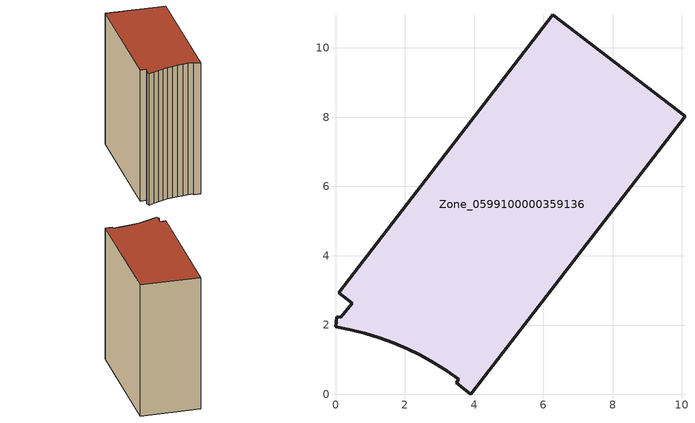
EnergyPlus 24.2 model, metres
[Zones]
Zone_0599100000359136
 floor ground (C_G): 10.09,8.02 3.91,0 3.48,0.33 3.56,0.43 3.21,0.68 2.84,0.92 2.46,1.13 2.07,1.32 1.67,1.49 1.26,1.64 0.85,1.76 0.43,1.87 0,1.95 0.04,2.24 0.15,2.23 0.48,2.63 0.09,2.93 6.28,10.96 z3.59
 wall outside (C_F): 0.09,2.93 0.48,2.63 0.15,2.23 0.04,2.24 0,1.95 0.43,1.87 0.85,1.76 1.26,1.64 1.67,1.49 2.07,1.32 2.46,1.13 2.84,0.92 3.21,0.68 3.56,0.43 3.48,0.33 3.91,0 10.09,8.02 6.28,10.96 0.09,2.93 z3.59:14.84
 roof outside (C_R): 3.48,0.33 3.91,0 10.09,8.02 6.28,10.96 0.09,2.93 0.48,2.63 0.15,2.23 0.04,2.24 0,1.95 0.43,1.87 0.85,1.76 1.26,1.64 1.67,1.49 2.07,1.32 2.46,1.13 2.84,0.92 3.21,0.68 3.56,0.43 z14.84
[BUILDING]
Pand.0599100000359136: North Axis=0; Terrain=City; Loads Convergence Tolerance Value=0.04; Temperature Convergence Tolerance Value=0.4; Solar Distribution=FullExterior; Maximum Number of Warmup Days=25; Minimum Number of Warmup Days=1
[Site:Location]
Rotterdam.The.Hague.AP_ZH_NLD Design_Conditions: Latitude=51.96; Longitude=4.45; Time Zone=1; Elevation=-4.5
[SITE:GROUNDTEMPERATURE:BUILDINGSURFACE]
18, 18, 18, 18, 18, 18, 18, 18, 18, 18, 18, 18
[MATERIAL] Thermal Absorptance=0.9; Solar Absorptance=0.7; Visible Absorptance=0.7
Name | Roughness | Thickness | Conductivity | Density | Specific Heat
G.TI.1992-2005 | MediumSmooth | 0.15 | 0.06 | 540 | 1210
F.TI.1992-2005 | Rough | 0.3 | 0.12 | 1920 | 840
R.TI.1992-2005 | MediumRough | 0.2 | 0.08 | 1500 | 1000
[CONSTRUCTION]
C_G: G.TI.1992-2005
C_F: F.TI.1992-2005
C_R: R.TI.1992-2005
[ZONE]
Zone_0599100000359136: Type=1; Multiplier=1; Ceiling Height=Autocalculate; Volume=Autocalculate; Floor Area=autocalculate; Part of Total Floor Area=Yes
[ZONEINFILTRATION:DESIGNFLOWRATE]
Infil_Zone_0599100000359136: Zone or ZoneList or Space or SpaceList=Zone_0599100000359136; Schedule=AlwaysOn; Design Flow Rate Calculation Method=Flow/Area; Flow Rate per Floor Area=0.0015; Constant Term Coefficient=1; Temperature Term Coefficient=0; Velocity Term Coefficient=0; Velocity Squared Term Coefficient=0
[HVACTEMPLATE:ZONE:IDEALLOADSAIRSYSTEM]
Zone_0599100000359136: Maximum Heating Supply Air Temperature=50; Minimum Cooling Supply Air Temperature=13; Maximum Heating Supply Air Humidity Ratio=0.0156; Minimum Cooling Supply Air Humidity Ratio=0.0077; Heating Limit=NoLimit; Cooling Limit=NoLimit; Dehumidification Control Type=ConstantSensibleHeatRatio; Cooling Sensible Heat Ratio=0.7; Dehumidification Setpoint=60; Humidification Control Type=None; Humidification Setpoint=30; Outdoor Air Method=None; Outdoor Air Flow Rate per Person=0.00944; Outdoor Air Flow Rate per Zone Floor Area=0; Outdoor Air Flow Rate per Zone=0; Demand Controlled Ventilation Type=None; Outdoor Air Economizer Type=NoEconomizer; Heat Recovery Type=None; Sensible Heat Recovery Effectiveness=0.7; Latent Heat Recovery Effectiveness=0.65
[ZONECONTROL:THERMOSTAT]
ThermostatControl_Zone_0599100000359136: Zone or ZoneList=Zone_0599100000359136; Control Type Schedule=DualSetpointControlType; Control 1=Thermostat_Zone_0599100000359136; Temperature Difference Between Cutout And Setpoint=0
[THERMOSTATSETPOINT:DUALSETPOINT]
Thermostat_Zone_0599100000359136: Heating Setpoint Temperature Schedule=HeatingSetpoint_Zone_0599100000359136; Cooling Setpoint Temperature Schedule=CoolingSetpoint_Zone_0599100000359136
[SCHEDULE:COMPACT]
HeatingSetpoint_Zone_0599100000359136: Through: 12/31, For: AllDays, Until: 24:00, 21
CoolingSetpoint_Zone_0599100000359136: Through: 12/31, For: AllDays, Until: 24:00, 24
DualSetpointControlType: Through: 12/31, For: AllDays, Until: 24:00, 4
AlwaysOn: Through: 12/31, For: AllDays, Until: 24:00, 1
